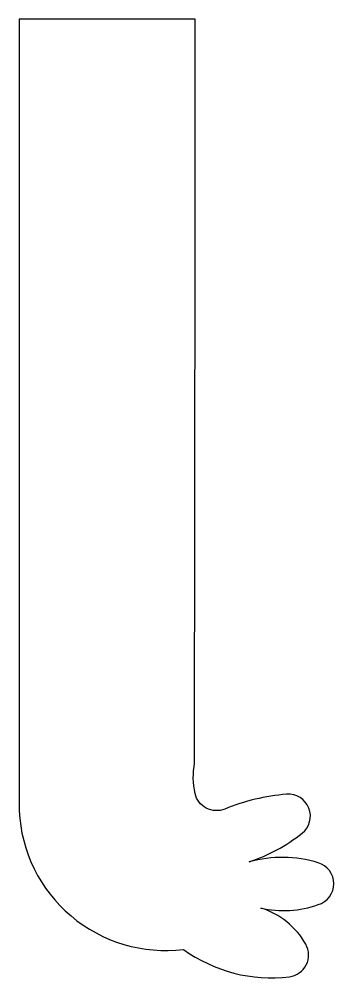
# Model space of a CAD drawing. Header units: millimetres. Extents: x 49.9 to 64.2, y 6.4 to 50.2.
import ezdxf

# ---------------------------------------------------------------- set-up
doc = ezdxf.new("R2010")
doc.units = ezdxf.units.MM
doc.layers.add('Corte exterior', color=1, linetype='Continuous', true_color=0xff0000)

msp = doc.modelspace()

# ---------------------------------------------------------------- linework, layer by layer
at = {"layer": 'Corte exterior'}
msp.add_lwpolyline([(60.897, 9.563, 0.140831), (63.517, 9.723, 0.742528), (63.517, 11.638, 0.140831), (60.368, 11.68, 0.087354), (62.779, 12.985, 0.74214), (62.075, 14.765, 0.075956), (59.249, 14.091, -0.463633), (57.897, 14.8, -0.102773), (57.876, 16.193), (57.894, 40.18), (57.894, 50.18), (49.868, 50.18), (49.868, 31.597), (49.868, 14.014, 0.437084), (57.368, 7.68, 0.190118), (62.2, 6.431, 0.533513), (62.95, 7.913, 0.193111)], format="xyb", close=True, dxfattribs=at)

doc.saveas('drawing.dxf')
